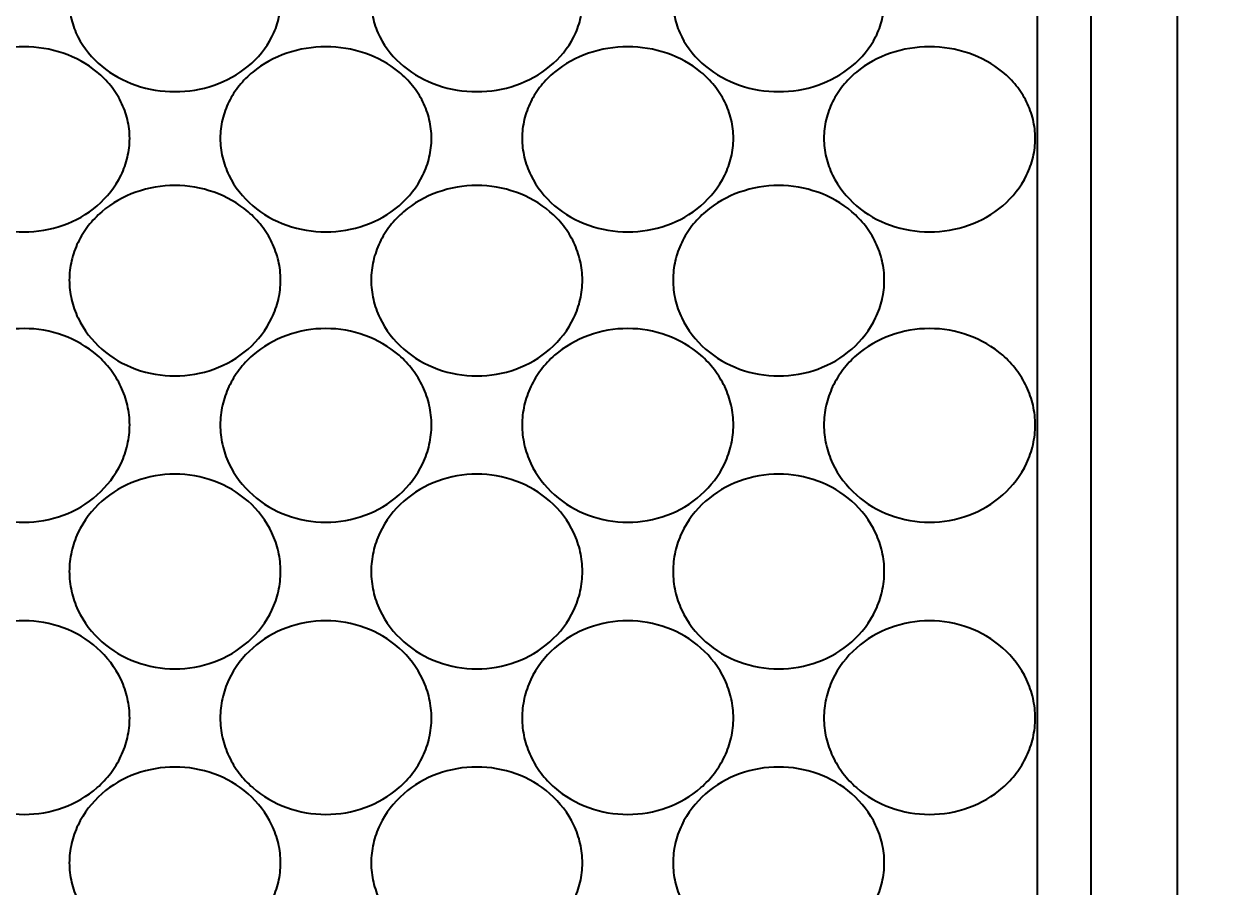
# Model space of a CAD drawing. Header units: inches. Extents: x 50354 to 53215, y -7830 to -6529.
# Drawn here: x 50825.1421 to 50825.5807, y -6815.1719 to -6814.8568 of the extents above; entities that cross this region are included whole.
import ezdxf

# ---------------------------------------------------------------- set-up
doc = ezdxf.new("R2010")
doc.units = ezdxf.units.IN
doc.header["$MEASUREMENT"] = 0
doc.header["$PDMODE"] = 2
doc.layers.add('FUNITURE', color=7, linetype='Continuous', lineweight=15, true_color=0x7d7673)
doc.layers.add('XR_ID 1F_FUR$0$A-SANI-FIX', color=134, linetype='Continuous')
doc.styles.get("Standard").update_dxf_attribs({"font": 'ARLRDBD.TTF', "height": 3})
doc.dimstyles.get("Standard").update_dxf_attribs({"dimtxt": 3, "dimasz": 4, "dimexe": 0, "dimexo": 0, "dimgap": 0, "dimtad": 0, "dimdec": 1, "dimzin": 3, "dimdsep": 46, "dimlunit": 4, "dimtxsty": 'Standard', "dimblk": 'OBLIQUE', "dimcen": 0, "dimclrd": 69, "dimclre": 251, "dimclrt": 7, "dimadec": 0, "dimazin": 0, "dimtfac": 0.65, "dimtdec": 1, "dimtofl": 0, "dimtmove": 0, "dimatfit": 3, "dimldrblk": 'OPEN30', "dimfxl": 1, "dimfrac": 1, "dimtolj": 1, "dimtzin": 0, "dimlwd": 15, "dimlwe": 5, "dimarcsym": 1})

# ---------------------------------------------------------------- blocks, each defined once
blk = doc.blocks.new('XR_ID 1F_FUR$0$XR_1F FURN$0$A$C698E198A')
at = {"linetype": 'Continuous'}
for p, q in [((-13.081, -11.58), (13.081, -11.58)), ((-12.5, -12.38), (12.5, -12.38)), ((-13, -12.88), (13, -12.88))]:
    blk.add_line(p, q, dxfattribs=at)
for points, knots in [([(-1.359, -14.86), (-1.42, -14.86), (-1.543, -14.846), (-1.717, -14.785), (-1.875, -14.689), (-2.054, -14.521), (-2.211, -14.249), (-2.274, -13.88), (-2.211, -13.511), (-2.054, -13.239), (-1.875, -13.071), (-1.717, -12.975), (-1.543, -12.914), (-1.42, -12.9), (-1.359, -12.9)], [0, 0, 0, 0, 0.062501, 0.124952, 0.187396, 0.249908, 0.374735, 0.499999, 0.625263, 0.750091, 0.812604, 0.875048, 0.9375, 1, 1, 1, 1]), ([(-1.359, -12.9), (-1.298, -12.9), (-1.175, -12.914), (-0.942, -12.994), (-0.691, -13.186), (-0.501, -13.51), (-0.436, -13.88), (-0.501, -14.25), (-0.691, -14.574), (-0.942, -14.766), (-1.175, -14.846), (-1.298, -14.86), (-1.359, -14.86)], [0, 0, 0, 0, 0.062496, 0.125097, 0.24985, 0.374874, 0.499999, 0.625124, 0.750149, 0.874903, 0.937504, 1, 1, 1, 1]), ([(1.359, -14.86), (1.298, -14.86), (1.175, -14.846), (0.942, -14.766), (0.691, -14.574), (0.501, -14.25), (0.436, -13.88), (0.501, -13.51), (0.691, -13.186), (0.942, -12.994), (1.175, -12.914), (1.298, -12.9), (1.359, -12.9)], [0, 0, 0, 0, 0.062496, 0.125097, 0.24985, 0.374874, 0.499999, 0.625124, 0.750149, 0.874903, 0.937504, 1, 1, 1, 1]), ([(1.359, -12.9), (1.42, -12.9), (1.543, -12.914), (1.717, -12.975), (1.875, -13.071), (2.054, -13.239), (2.211, -13.511), (2.274, -13.88), (2.211, -14.249), (2.054, -14.521), (1.875, -14.689), (1.717, -14.785), (1.543, -14.846), (1.42, -14.86), (1.359, -14.86)], [0, 0, 0, 0, 0.062501, 0.124952, 0.187396, 0.249908, 0.374735, 0.499999, 0.625263, 0.750091, 0.812604, 0.875048, 0.9375, 1, 1, 1, 1]), ([(4.017, -14.86), (3.959, -14.86), (3.84, -14.846), (3.615, -14.765), (3.373, -14.572), (3.191, -14.248), (3.128, -13.88), (3.191, -13.512), (3.373, -13.188), (3.615, -12.995), (3.84, -12.914), (3.959, -12.9), (4.017, -12.9)], [0, 0, 0, 0, 0.060936, 0.122433, 0.246564, 0.372771, 0.500002, 0.627234, 0.75344, 0.877569, 0.939064, 1, 1, 1, 1]), ([(4.017, -12.9), (4.076, -12.9), (4.193, -12.914), (4.36, -12.975), (4.509, -13.072), (4.68, -13.241), (4.827, -13.513), (4.886, -13.88), (4.827, -14.247), (4.68, -14.519), (4.509, -14.688), (4.36, -14.785), (4.193, -14.846), (4.076, -14.86), (4.017, -14.86)], [0, 0, 0, 0, 0.06109, 0.122284, 0.183847, 0.246048, 0.372017, 0.500002, 0.627987, 0.753955, 0.816156, 0.877718, 0.93891, 1, 1, 1, 1]), ([(-2.703, -16.26), (-2.763, -16.26), (-2.884, -16.246), (-3.055, -16.185), (-3.21, -16.089), (-3.385, -15.92), (-3.538, -15.648), (-3.6, -15.28), (-3.538, -14.912), (-3.385, -14.64), (-3.21, -14.471), (-3.055, -14.375), (-2.884, -14.314), (-2.763, -14.3), (-2.703, -14.3)], [0, 0, 0, 0, 0.061998, 0.123968, 0.186064, 0.248436, 0.373682, 0.500001, 0.62632, 0.751564, 0.813936, 0.876031, 0.938002, 1, 1, 1, 1]), ([(-2.703, -14.3), (-2.643, -14.3), (-2.521, -14.314), (-2.291, -14.395), (-2.043, -14.587), (-1.856, -14.911), (-1.792, -15.28), (-1.856, -15.649), (-2.043, -15.973), (-2.291, -16.165), (-2.521, -16.246), (-2.643, -16.26), (-2.703, -16.26)], [0, 0, 0, 0, 0.061912, 0.124103, 0.248654, 0.374125, 0.500001, 0.625877, 0.751347, 0.875896, 0.938087, 1, 1, 1, 1]), ([(0, -16.26), (-0.062, -16.26), (-0.185, -16.246), (-0.419, -16.166), (-0.67, -15.974), (-0.86, -15.65), (-0.924, -15.28), (-0.86, -14.91), (-0.67, -14.586), (-0.419, -14.394), (-0.185, -14.314), (-0.062, -14.3), (0, -14.3)], [0, 0, 0, 0, 0.062718, 0.125433, 0.250158, 0.375024, 0.500001, 0.624978, 0.749843, 0.874566, 0.937281, 1, 1, 1, 1]), ([(0, -14.3), (0.062, -14.3), (0.185, -14.314), (0.419, -14.394), (0.67, -14.586), (0.86, -14.91), (0.924, -15.28), (0.86, -15.65), (0.67, -15.974), (0.419, -16.166), (0.185, -16.246), (0.062, -16.26), (0, -16.26)], [0, 0, 0, 0, 0.062718, 0.125433, 0.250158, 0.375024, 0.500001, 0.624978, 0.749843, 0.874566, 0.937281, 1, 1, 1, 1]), ([(2.703, -16.26), (2.643, -16.26), (2.521, -16.246), (2.291, -16.165), (2.043, -15.973), (1.856, -15.649), (1.792, -15.28), (1.856, -14.911), (2.043, -14.587), (2.291, -14.395), (2.521, -14.314), (2.643, -14.3), (2.703, -14.3)], [0, 0, 0, 0, 0.061912, 0.124103, 0.248654, 0.374125, 0.500001, 0.625877, 0.751347, 0.875896, 0.938087, 1, 1, 1, 1]), ([(2.703, -14.3), (2.763, -14.3), (2.884, -14.314), (3.055, -14.375), (3.21, -14.471), (3.385, -14.64), (3.538, -14.912), (3.6, -15.28), (3.538, -15.648), (3.385, -15.92), (3.21, -16.089), (3.055, -16.185), (2.884, -16.246), (2.763, -16.26), (2.703, -16.26)], [0, 0, 0, 0, 0.061998, 0.123968, 0.186064, 0.248436, 0.373682, 0.500001, 0.62632, 0.751564, 0.813936, 0.876031, 0.938002, 1, 1, 1, 1]), ([(5.288, -16.26), (5.231, -16.26), (5.117, -16.246), (4.899, -16.164), (4.665, -15.97), (4.49, -15.647), (4.43, -15.28), (4.49, -14.913), (4.665, -14.59), (4.899, -14.396), (5.117, -14.314), (5.231, -14.3), (5.288, -14.3)], [0, 0, 0, 0, 0.059605, 0.120053, 0.243502, 0.370771, 0.500001, 0.629231, 0.756498, 0.879946, 0.940395, 1, 1, 1, 1]), ([(-1.359, -17.66), (-1.42, -17.66), (-1.543, -17.646), (-1.717, -17.585), (-1.875, -17.489), (-2.054, -17.321), (-2.211, -17.049), (-2.274, -16.68), (-2.211, -16.311), (-2.054, -16.039), (-1.875, -15.871), (-1.717, -15.775), (-1.543, -15.714), (-1.42, -15.7), (-1.359, -15.7)], [0, 0, 0, 0, 0.062501, 0.124952, 0.187396, 0.249908, 0.374735, 0.499999, 0.625263, 0.750091, 0.812604, 0.875048, 0.9375, 1, 1, 1, 1]), ([(-1.359, -15.7), (-1.298, -15.7), (-1.175, -15.714), (-0.942, -15.794), (-0.691, -15.986), (-0.501, -16.31), (-0.436, -16.68), (-0.501, -17.05), (-0.691, -17.374), (-0.942, -17.566), (-1.175, -17.646), (-1.298, -17.66), (-1.359, -17.66)], [0, 0, 0, 0, 0.062496, 0.125097, 0.24985, 0.374874, 0.499999, 0.625124, 0.750149, 0.874903, 0.937504, 1, 1, 1, 1]), ([(1.359, -17.66), (1.298, -17.66), (1.175, -17.646), (0.942, -17.566), (0.691, -17.374), (0.501, -17.05), (0.436, -16.68), (0.501, -16.31), (0.691, -15.986), (0.942, -15.794), (1.175, -15.714), (1.298, -15.7), (1.359, -15.7)], [0, 0, 0, 0, 0.062496, 0.125097, 0.24985, 0.374874, 0.499999, 0.625124, 0.750149, 0.874903, 0.937504, 1, 1, 1, 1]), ([(1.359, -15.7), (1.42, -15.7), (1.543, -15.714), (1.717, -15.775), (1.875, -15.871), (2.054, -16.039), (2.211, -16.311), (2.274, -16.68), (2.211, -17.049), (2.054, -17.321), (1.875, -17.489), (1.717, -17.585), (1.543, -17.646), (1.42, -17.66), (1.359, -17.66)], [0, 0, 0, 0, 0.062501, 0.124952, 0.187396, 0.249908, 0.374735, 0.499999, 0.625263, 0.750091, 0.812604, 0.875048, 0.9375, 1, 1, 1, 1]), ([(4.017, -17.66), (3.959, -17.66), (3.84, -17.646), (3.615, -17.565), (3.373, -17.372), (3.191, -17.048), (3.128, -16.68), (3.191, -16.312), (3.373, -15.988), (3.615, -15.795), (3.84, -15.714), (3.959, -15.7), (4.017, -15.7)], [0, 0, 0, 0, 0.060936, 0.122433, 0.246564, 0.372771, 0.500002, 0.627234, 0.75344, 0.877569, 0.939064, 1, 1, 1, 1]), ([(4.017, -15.7), (4.076, -15.7), (4.193, -15.714), (4.36, -15.775), (4.509, -15.872), (4.68, -16.041), (4.827, -16.313), (4.886, -16.68), (4.827, -17.047), (4.68, -17.319), (4.509, -17.488), (4.36, -17.585), (4.193, -17.646), (4.076, -17.66), (4.017, -17.66)], [0, 0, 0, 0, 0.06109, 0.122284, 0.183847, 0.246048, 0.372017, 0.500002, 0.627987, 0.753955, 0.816156, 0.877718, 0.93891, 1, 1, 1, 1]), ([(-2.703, -19.06), (-2.763, -19.06), (-2.884, -19.046), (-3.055, -18.985), (-3.21, -18.889), (-3.385, -18.72), (-3.538, -18.448), (-3.6, -18.08), (-3.538, -17.712), (-3.385, -17.44), (-3.21, -17.271), (-3.055, -17.175), (-2.884, -17.114), (-2.763, -17.1), (-2.703, -17.1)], [0, 0, 0, 0, 0.061998, 0.123968, 0.186064, 0.248436, 0.373682, 0.500001, 0.62632, 0.751564, 0.813936, 0.876031, 0.938002, 1, 1, 1, 1]), ([(-2.703, -17.1), (-2.643, -17.1), (-2.521, -17.114), (-2.291, -17.195), (-2.043, -17.387), (-1.856, -17.711), (-1.792, -18.08), (-1.856, -18.449), (-2.043, -18.773), (-2.291, -18.965), (-2.521, -19.046), (-2.643, -19.06), (-2.703, -19.06)], [0, 0, 0, 0, 0.061912, 0.124103, 0.248654, 0.374125, 0.500001, 0.625877, 0.751347, 0.875896, 0.938087, 1, 1, 1, 1]), ([(0, -19.06), (-0.062, -19.06), (-0.185, -19.046), (-0.419, -18.966), (-0.67, -18.774), (-0.86, -18.45), (-0.924, -18.08), (-0.86, -17.71), (-0.67, -17.386), (-0.419, -17.194), (-0.185, -17.114), (-0.062, -17.1), (0, -17.1)], [0, 0, 0, 0, 0.062718, 0.125433, 0.250158, 0.375024, 0.500001, 0.624978, 0.749843, 0.874566, 0.937281, 1, 1, 1, 1]), ([(0, -17.1), (0.062, -17.1), (0.185, -17.114), (0.419, -17.194), (0.67, -17.386), (0.86, -17.71), (0.924, -18.08), (0.86, -18.45), (0.67, -18.774), (0.419, -18.966), (0.185, -19.046), (0.062, -19.06), (0, -19.06)], [0, 0, 0, 0, 0.062718, 0.125433, 0.250158, 0.375024, 0.500001, 0.624978, 0.749843, 0.874566, 0.937281, 1, 1, 1, 1]), ([(2.703, -19.06), (2.643, -19.06), (2.521, -19.046), (2.291, -18.965), (2.043, -18.773), (1.856, -18.449), (1.792, -18.08), (1.856, -17.711), (2.043, -17.387), (2.291, -17.195), (2.521, -17.114), (2.643, -17.1), (2.703, -17.1)], [0, 0, 0, 0, 0.061912, 0.124103, 0.248654, 0.374125, 0.500001, 0.625877, 0.751347, 0.875896, 0.938087, 1, 1, 1, 1]), ([(2.703, -17.1), (2.763, -17.1), (2.884, -17.114), (3.055, -17.175), (3.21, -17.271), (3.385, -17.44), (3.538, -17.712), (3.6, -18.08), (3.538, -18.448), (3.385, -18.72), (3.21, -18.889), (3.055, -18.985), (2.884, -19.046), (2.763, -19.06), (2.703, -19.06)], [0, 0, 0, 0, 0.061998, 0.123968, 0.186064, 0.248436, 0.373682, 0.500001, 0.62632, 0.751564, 0.813936, 0.876031, 0.938002, 1, 1, 1, 1]), ([(5.288, -19.06), (5.231, -19.06), (5.117, -19.046), (4.899, -18.964), (4.665, -18.77), (4.49, -18.447), (4.43, -18.08), (4.49, -17.713), (4.665, -17.39), (4.899, -17.196), (5.117, -17.114), (5.231, -17.1), (5.288, -17.1)], [0, 0, 0, 0, 0.059605, 0.120053, 0.243502, 0.370771, 0.500001, 0.629231, 0.756498, 0.879946, 0.940395, 1, 1, 1, 1]), ([(-1.359, -20.46), (-1.42, -20.46), (-1.543, -20.446), (-1.717, -20.385), (-1.875, -20.289), (-2.054, -20.121), (-2.211, -19.849), (-2.274, -19.48), (-2.211, -19.111), (-2.054, -18.839), (-1.875, -18.671), (-1.717, -18.575), (-1.543, -18.514), (-1.42, -18.5), (-1.359, -18.5)], [0, 0, 0, 0, 0.062501, 0.124952, 0.187396, 0.249908, 0.374735, 0.499999, 0.625263, 0.750091, 0.812604, 0.875048, 0.9375, 1, 1, 1, 1]), ([(-1.359, -18.5), (-1.298, -18.5), (-1.175, -18.514), (-0.942, -18.594), (-0.691, -18.786), (-0.501, -19.11), (-0.436, -19.48), (-0.501, -19.85), (-0.691, -20.174), (-0.942, -20.366), (-1.175, -20.446), (-1.298, -20.46), (-1.359, -20.46)], [0, 0, 0, 0, 0.062496, 0.125097, 0.24985, 0.374874, 0.499999, 0.625124, 0.750149, 0.874903, 0.937504, 1, 1, 1, 1]), ([(1.359, -20.46), (1.298, -20.46), (1.175, -20.446), (0.942, -20.366), (0.691, -20.174), (0.501, -19.85), (0.436, -19.48), (0.501, -19.11), (0.691, -18.786), (0.942, -18.594), (1.175, -18.514), (1.298, -18.5), (1.359, -18.5)], [0, 0, 0, 0, 0.062496, 0.125097, 0.24985, 0.374874, 0.499999, 0.625124, 0.750149, 0.874903, 0.937504, 1, 1, 1, 1]), ([(1.359, -18.5), (1.42, -18.5), (1.543, -18.514), (1.717, -18.575), (1.875, -18.671), (2.054, -18.839), (2.211, -19.111), (2.274, -19.48), (2.211, -19.849), (2.054, -20.121), (1.875, -20.289), (1.717, -20.385), (1.543, -20.446), (1.42, -20.46), (1.359, -20.46)], [0, 0, 0, 0, 0.062501, 0.124952, 0.187396, 0.249908, 0.374735, 0.499999, 0.625263, 0.750091, 0.812604, 0.875048, 0.9375, 1, 1, 1, 1]), ([(4.017, -20.46), (3.959, -20.46), (3.84, -20.446), (3.615, -20.365), (3.373, -20.172), (3.191, -19.848), (3.128, -19.48), (3.191, -19.112), (3.373, -18.788), (3.615, -18.595), (3.84, -18.514), (3.959, -18.5), (4.017, -18.5)], [0, 0, 0, 0, 0.060936, 0.122433, 0.246564, 0.372771, 0.500002, 0.627234, 0.75344, 0.877569, 0.939064, 1, 1, 1, 1]), ([(4.017, -18.5), (4.076, -18.5), (4.193, -18.514), (4.36, -18.575), (4.509, -18.672), (4.68, -18.841), (4.827, -19.113), (4.886, -19.48), (4.827, -19.847), (4.68, -20.119), (4.509, -20.288), (4.36, -20.385), (4.193, -20.446), (4.076, -20.46), (4.017, -20.46)], [0, 0, 0, 0, 0.06109, 0.122284, 0.183847, 0.246048, 0.372017, 0.500002, 0.627987, 0.753955, 0.816156, 0.877718, 0.93891, 1, 1, 1, 1]), ([(-2.703, -21.86), (-2.763, -21.86), (-2.884, -21.846), (-3.055, -21.785), (-3.21, -21.689), (-3.385, -21.52), (-3.538, -21.248), (-3.6, -20.88), (-3.538, -20.512), (-3.385, -20.24), (-3.21, -20.071), (-3.055, -19.975), (-2.884, -19.914), (-2.763, -19.9), (-2.703, -19.9)], [0, 0, 0, 0, 0.061998, 0.123968, 0.186064, 0.248436, 0.373682, 0.500001, 0.62632, 0.751564, 0.813936, 0.876031, 0.938002, 1, 1, 1, 1]), ([(-2.703, -19.9), (-2.643, -19.9), (-2.521, -19.914), (-2.291, -19.995), (-2.043, -20.187), (-1.856, -20.511), (-1.792, -20.88), (-1.856, -21.249), (-2.043, -21.573), (-2.291, -21.765), (-2.521, -21.846), (-2.643, -21.86), (-2.703, -21.86)], [0, 0, 0, 0, 0.061912, 0.124103, 0.248654, 0.374125, 0.500001, 0.625877, 0.751347, 0.875896, 0.938087, 1, 1, 1, 1]), ([(0, -21.86), (-0.062, -21.86), (-0.185, -21.846), (-0.419, -21.766), (-0.67, -21.574), (-0.86, -21.25), (-0.924, -20.88), (-0.86, -20.51), (-0.67, -20.186), (-0.419, -19.994), (-0.185, -19.914), (-0.062, -19.9), (0, -19.9)], [0, 0, 0, 0, 0.062718, 0.125433, 0.250158, 0.375024, 0.500001, 0.624978, 0.749843, 0.874566, 0.937281, 1, 1, 1, 1]), ([(0, -19.9), (0.062, -19.9), (0.185, -19.914), (0.419, -19.994), (0.67, -20.186), (0.86, -20.51), (0.924, -20.88), (0.86, -21.25), (0.67, -21.574), (0.419, -21.766), (0.185, -21.846), (0.062, -21.86), (0, -21.86)], [0, 0, 0, 0, 0.062718, 0.125433, 0.250158, 0.375024, 0.500001, 0.624978, 0.749843, 0.874566, 0.937281, 1, 1, 1, 1]), ([(2.703, -21.86), (2.643, -21.86), (2.521, -21.846), (2.291, -21.765), (2.043, -21.573), (1.856, -21.249), (1.792, -20.88), (1.856, -20.511), (2.043, -20.187), (2.291, -19.995), (2.521, -19.914), (2.643, -19.9), (2.703, -19.9)], [0, 0, 0, 0, 0.061912, 0.124103, 0.248654, 0.374125, 0.500001, 0.625877, 0.751347, 0.875896, 0.938087, 1, 1, 1, 1]), ([(2.703, -19.9), (2.763, -19.9), (2.884, -19.914), (3.055, -19.975), (3.21, -20.071), (3.385, -20.24), (3.538, -20.512), (3.6, -20.88), (3.538, -21.248), (3.385, -21.52), (3.21, -21.689), (3.055, -21.785), (2.884, -21.846), (2.763, -21.86), (2.703, -21.86)], [0, 0, 0, 0, 0.061998, 0.123968, 0.186064, 0.248436, 0.373682, 0.500001, 0.62632, 0.751564, 0.813936, 0.876031, 0.938002, 1, 1, 1, 1]), ([(5.288, -21.86), (5.231, -21.86), (5.117, -21.846), (4.899, -21.764), (4.665, -21.57), (4.49, -21.247), (4.43, -20.88), (4.49, -20.513), (4.665, -20.19), (4.899, -19.996), (5.117, -19.914), (5.231, -19.9), (5.288, -19.9)], [0, 0, 0, 0, 0.059605, 0.120053, 0.243502, 0.370771, 0.500001, 0.629231, 0.756498, 0.879946, 0.940395, 1, 1, 1, 1]), ([(-1.359, -23.26), (-1.42, -23.26), (-1.543, -23.246), (-1.717, -23.185), (-1.875, -23.089), (-2.054, -22.921), (-2.211, -22.649), (-2.274, -22.28), (-2.211, -21.911), (-2.054, -21.639), (-1.875, -21.471), (-1.717, -21.375), (-1.543, -21.314), (-1.42, -21.3), (-1.359, -21.3)], [0, 0, 0, 0, 0.062501, 0.124952, 0.187396, 0.249908, 0.374735, 0.499999, 0.625263, 0.750091, 0.812604, 0.875048, 0.9375, 1, 1, 1, 1]), ([(-1.359, -21.3), (-1.298, -21.3), (-1.175, -21.314), (-0.942, -21.394), (-0.691, -21.586), (-0.501, -21.91), (-0.436, -22.28), (-0.501, -22.65), (-0.691, -22.974), (-0.942, -23.166), (-1.175, -23.246), (-1.298, -23.26), (-1.359, -23.26)], [0, 0, 0, 0, 0.062496, 0.125097, 0.24985, 0.374874, 0.499999, 0.625124, 0.750149, 0.874903, 0.937504, 1, 1, 1, 1]), ([(1.359, -23.26), (1.298, -23.26), (1.175, -23.246), (0.942, -23.166), (0.691, -22.974), (0.501, -22.65), (0.436, -22.28), (0.501, -21.91), (0.691, -21.586), (0.942, -21.394), (1.175, -21.314), (1.298, -21.3), (1.359, -21.3)], [0, 0, 0, 0, 0.062496, 0.125097, 0.24985, 0.374874, 0.499999, 0.625124, 0.750149, 0.874903, 0.937504, 1, 1, 1, 1]), ([(1.359, -21.3), (1.42, -21.3), (1.543, -21.314), (1.717, -21.375), (1.875, -21.471), (2.054, -21.639), (2.211, -21.911), (2.274, -22.28), (2.211, -22.649), (2.054, -22.921), (1.875, -23.089), (1.717, -23.185), (1.543, -23.246), (1.42, -23.26), (1.359, -23.26)], [0, 0, 0, 0, 0.062501, 0.124952, 0.187396, 0.249908, 0.374735, 0.499999, 0.625263, 0.750091, 0.812604, 0.875048, 0.9375, 1, 1, 1, 1]), ([(4.017, -23.26), (3.959, -23.26), (3.84, -23.246), (3.615, -23.165), (3.373, -22.972), (3.191, -22.648), (3.128, -22.28), (3.191, -21.912), (3.373, -21.588), (3.615, -21.395), (3.84, -21.314), (3.959, -21.3), (4.017, -21.3)], [0, 0, 0, 0, 0.060936, 0.122433, 0.246564, 0.372771, 0.500002, 0.627234, 0.75344, 0.877569, 0.939064, 1, 1, 1, 1]), ([(4.017, -21.3), (4.076, -21.3), (4.193, -21.314), (4.36, -21.375), (4.509, -21.472), (4.68, -21.641), (4.827, -21.913), (4.886, -22.28), (4.827, -22.647), (4.68, -22.919), (4.509, -23.088), (4.36, -23.185), (4.193, -23.246), (4.076, -23.26), (4.017, -23.26)], [0, 0, 0, 0, 0.06109, 0.122284, 0.183847, 0.246048, 0.372017, 0.500002, 0.627987, 0.753955, 0.816156, 0.877718, 0.93891, 1, 1, 1, 1])]:
    blk.add_open_spline(points, degree=3, knots=knots, dxfattribs=at)
blk = doc.blocks.new('_Oblique')
at = {"color": 0, "linetype": 'ByBlock', "lineweight": -2}
blk.add_line((-0.5, -0.5), (0.5, 0.5), dxfattribs=at)
blk = doc.blocks.new('*D171')
at = {"layer": 'Defpoints', "color": 0, "ltscale": 20, "transparency": 16777216}
for p in [(50810.20279, -6802.97013), (50826.01931, -6802.97013), (50826.01931, -6822.55013)]:
    blk.add_point(p, dxfattribs=at)
at = {"layer": 'FUNITURE', "color": 251, "lineweight": 5, "ltscale": 20, "transparency": 16777216}
for p, q in [((50826.01931, -6802.97013), (50810.20279, -6802.97013)), ((50826.01931, -6822.55013), (50810.20279, -6822.55013))]:
    blk.add_line(p, q, dxfattribs=at)
at = {"layer": 'FUNITURE', "color": 69, "lineweight": 15, "ltscale": 20, "transparency": 16777216}
for p, q in [((50810.20279, -6802.97013), (50810.20279, -6806.85404)), ((50810.20279, -6822.55013), (50810.20279, -6818.66621))]:
    blk.add_line(p, q, dxfattribs=at)
at = {"layer": 'FUNITURE', "color": 69, "lineweight": 15, "ltscale": 20, "transparency": 16777216, "xscale": 4, "yscale": 4, "zscale": 4}
for p, rotation in [((50810.20279, -6802.97013), 90), ((50810.20279, -6822.55013), 270)]:
    blk.add_blockref('_Oblique', p, dxfattribs=dict(at, rotation=rotation))
at = {"layer": 'FUNITURE', "color": 7, "ltscale": 20, "transparency": 16777216, "insert": (50810.20279, -6812.76013), "char_height": 3, "attachment_point": 5, "rotation": 90}
blk.add_mtext('\\A1;1\'-7{\\H0.65x;\\S1#2;}"', dxfattribs=at)
blk = doc.blocks.new('_Open30')
at = {"color": 0, "linetype": 'ByBlock', "lineweight": -2}
for p, q in [((-1, 0.26795), (0, 0)), ((0, 0), (-1, -0.26795)), ((0, 0), (-1, 0))]:
    blk.add_line(p, q, dxfattribs=at)

msp = doc.modelspace()

# ---------------------------------------------------------------- block references
at = {"layer": 'XR_ID 1F_FUR$0$A-SANI-FIX', "lineweight": 30, "xscale": -0.0393700787, "yscale": 0.0393700787, "zscale": 0.0393700787, "rotation": 270}
msp.add_blockref('XR_ID 1F_FUR$0$XR_1F FURN$0$A$C698E198A', (50826.01931, -6815.05674), dxfattribs=at)

# ---------------------------------------------------------------- dimensions: what is measured, and where the dimension line sits
at = {"layer": 'FUNITURE', "ltscale": 20}
dim = msp.add_linear_dim(base=(50810.20279, -6802.97013), p1=(50826.01931, -6822.55013), p2=(50826.01931, -6802.97013), angle=90, dimstyle='Standard', dxfattribs=at)
dim.commit()
dim.dimension.update_dxf_attribs({"geometry": '*D171', "text_midpoint": (50810.20279, -6812.76013)})

doc.saveas('drawing.dxf')
